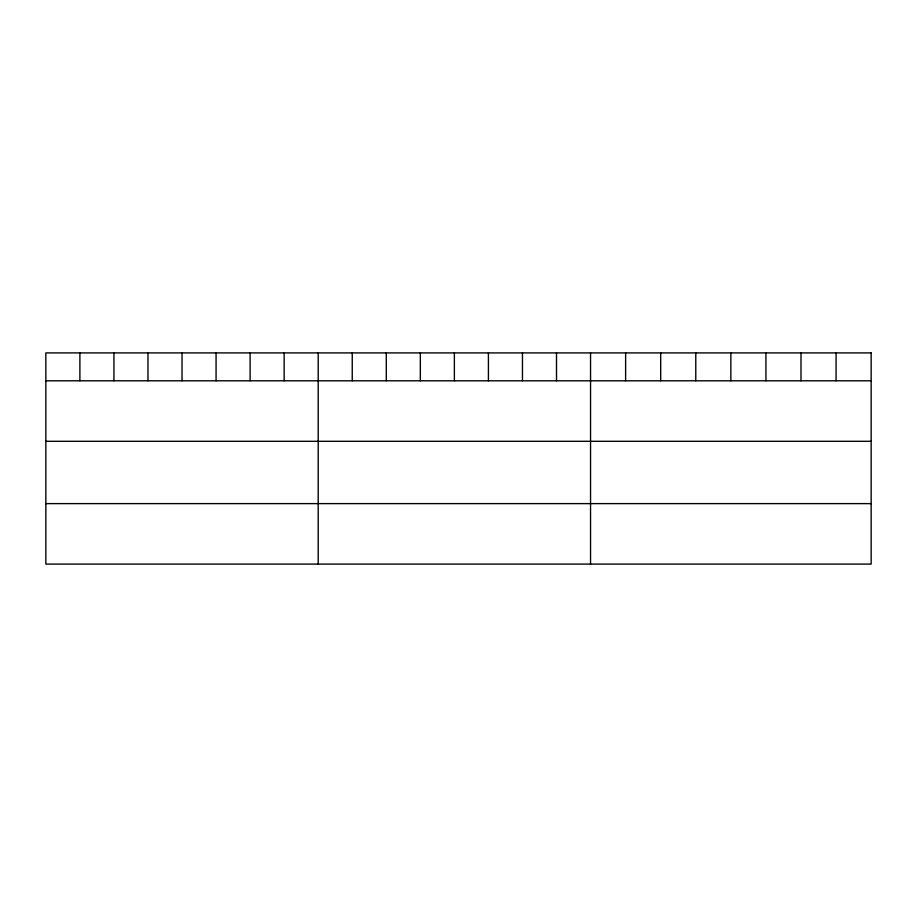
<?xml version="1.0" encoding="UTF-8"?>
<svg xmlns="http://www.w3.org/2000/svg" width="917" height="917" viewBox="0 0 917 917"><rect width="100%" height="100%" fill="white"/><g stroke="black" fill="none" stroke-linecap="round" stroke-linejoin="round"><path stroke-width="1.38" d="M45.85 380.807L871.15 380.807M45.85 441.295L871.15 441.295M45.85 503.616L871.15 503.616M836.075 352.907L836.075 380.807M800.999 352.907L800.999 380.807M765.924 352.907L765.924 380.807M730.849 352.907L730.849 380.807M695.774 352.907L695.774 380.807M660.698 352.907L660.698 380.807M625.623 352.907L625.623 380.807M590.548 352.907L590.548 564.093M556.504 352.907L556.504 380.807M522.461 352.907L522.461 380.807M488.417 352.907L488.417 380.807M454.373 352.907L454.373 380.807M420.33 352.907L420.33 380.807M386.286 352.907L386.286 380.807M352.243 352.907L352.243 380.807M318.199 352.907L318.199 564.093M284.155 352.907L284.155 380.807M250.112 352.907L250.112 380.807M216.068 352.907L216.068 380.807M182.025 352.907L182.025 380.807M147.981 352.907L147.981 380.807M113.937 352.907L113.937 380.807M79.894 352.907L79.894 380.807M871.15 352.907L45.85 352.907L45.85 564.093L871.15 564.093L871.15 352.907"/></g></svg>
